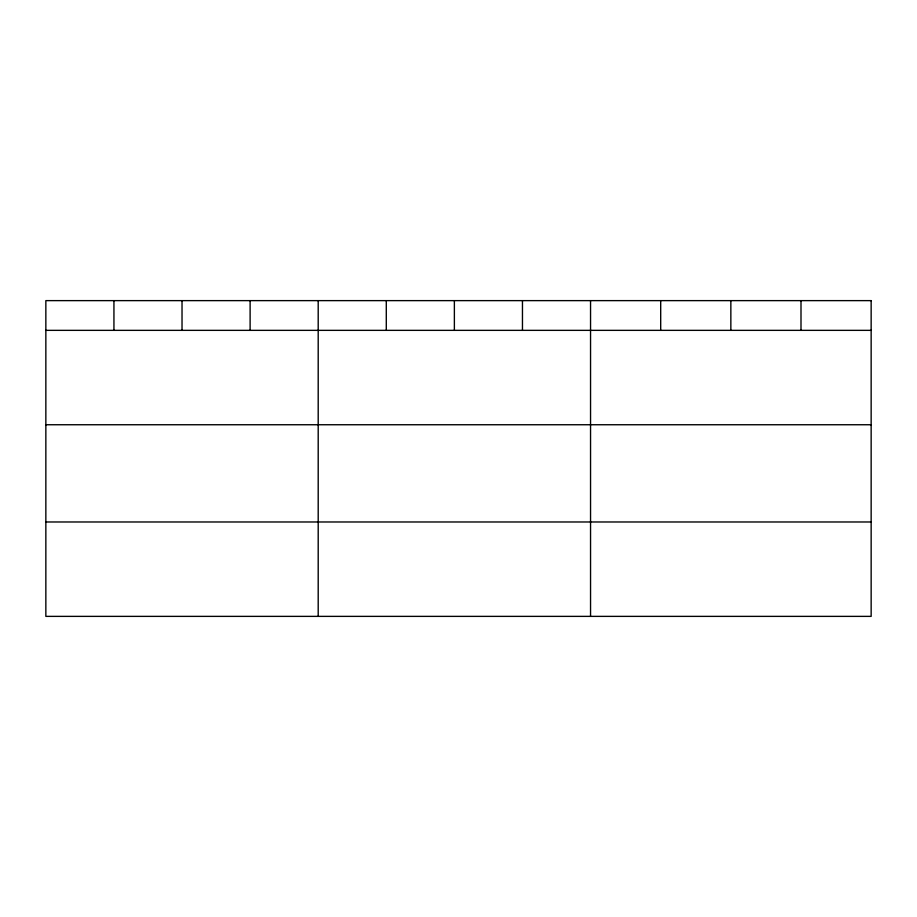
<?xml version="1.0" encoding="UTF-8"?>
<svg xmlns="http://www.w3.org/2000/svg" width="917" height="917" viewBox="0 0 917 917"><rect width="100%" height="100%" fill="white"/><g stroke="black" fill="none" stroke-linecap="round" stroke-linejoin="round"><path stroke-width="1.38" d="M45.85 330.349L871.15 330.349M45.85 424.743L871.15 424.743M45.85 521.979L871.15 521.979M800.999 300.627L800.999 330.349M730.849 300.627L730.849 330.349M660.698 300.627L660.698 330.349M590.548 300.627L590.548 616.373M522.461 300.627L522.461 330.349M454.373 300.627L454.373 330.349M386.286 300.627L386.286 330.349M318.199 300.627L318.199 616.373M250.112 300.627L250.112 330.349M182.025 300.627L182.025 330.349M113.937 300.627L113.937 330.349M871.15 300.627L45.85 300.627L45.85 616.373L871.15 616.373L871.15 300.627"/></g></svg>
